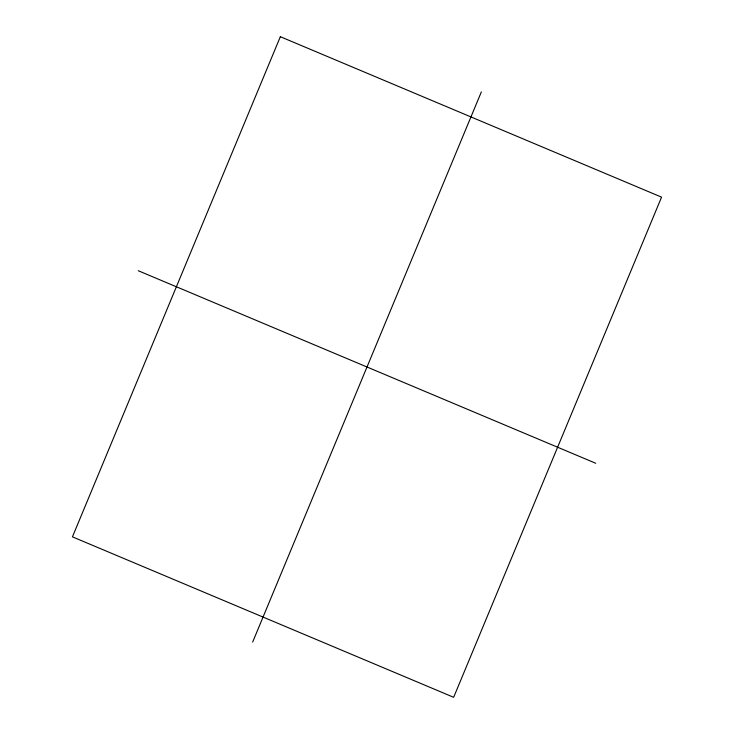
<?xml version="1.0" encoding="UTF-8"?>
<svg xmlns="http://www.w3.org/2000/svg" width="734" height="734" viewBox="0 0 734 734"><rect width="100%" height="100%" fill="white"/><g stroke="black" fill="none" stroke-linecap="round" stroke-linejoin="round"><path stroke-width="1.1" d="M252.652 642.085L481.348 91.915M138.267 270.727L595.733 463.273M280.342 36.7L72.437 536.848L453.658 697.3L661.563 197.152L280.342 36.7"/></g></svg>
